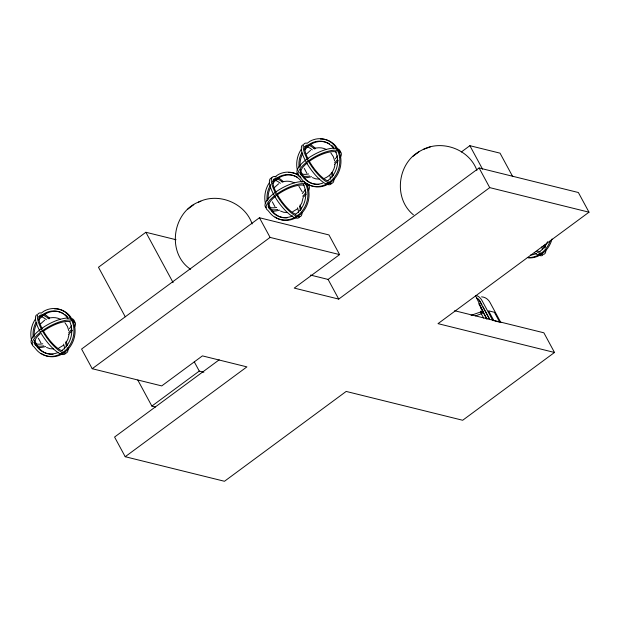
<?xml version="1.0" encoding="UTF-8"?>
<svg xmlns="http://www.w3.org/2000/svg" width="620" height="620" viewBox="0 0 620 620"><rect width="100%" height="100%" fill="white"/><g stroke="black" fill="none" stroke-linecap="round" stroke-linejoin="round"><path stroke-width="0.93" d="M69.076 334.351L67.882 339.295L66.015 342.651M303.033 197.966L301.832 202.911L299.964 206.266M334.963 164.525C334.397 170.632 330.321 175.956 324.655 178.258M475.54 315.844L481.926 313.581L482.91 311.155L475.463 295.523M40.749 323.694L44.663 320.176M200.857 201.237C172.639 210.064 165.78 252.728 190.611 269.32M306.637 153.869L310.543 150.35M274.707 187.31L278.613 183.791M476.904 170.353C469.131 148.847 440.882 138.919 421.174 150.505C397.466 161.983 392.817 198.245 413.447 214.846M187.814 209.134L193.789 204.662M412.897 156.372L416.841 153.419M63.286 345.371L58.776 348.076M297.236 208.987L292.725 211.699M416.803 153.427L418.864 151.9M176.041 239.723L145.878 232.267L98.472 267.259L125.24 316.766M125.209 456.715L224.479 481.275L346.177 391.437L462.675 420.259L554.505 352.47L438.007 323.648L589 212.187L489.722 187.627L338.729 299.088L294.244 288.091L339.597 254.603L328.964 234.941L259.447 217.744L81.577 349.052L92.21 368.714L161.727 385.911L202.415 355.88L246.899 366.877L125.209 456.715L114.576 437.046L219.209 359.801M92.21 368.714L270.08 237.406L339.597 254.603M461.319 152.001L469.867 145.692L500.03 153.156L512.732 176.646M137.803 380.076L151.869 406.085L199.276 371.093L203.848 372.225M310.488 275.071L328.096 279.426L479.089 167.958L578.367 192.518L589 212.187M275.203 176.731L278.14 174.631A24.195 21.305 -72.9 0 1 300.956 177.335M198.516 202.097C218.294 192.053 245.094 202.988 252.131 223.944M423.6 149.335L430.551 146.793M471.053 315.363L482.91 311.155M313.945 148.536C317.936 147.351 322.385 147.428 326.128 149.366M282.022 181.978C286.006 180.792 290.454 180.869 294.198 182.807M48.066 318.362C52.049 317.176 56.505 317.254 60.241 319.192M319.409 179.072L315.812 178.87L312.449 177.615M287.478 212.513L283.882 212.311L280.527 211.056M53.522 348.897L49.933 348.696L46.57 347.44M454.615 310.721L543.864 332.8L554.505 352.47M494.76 320.959L499.743 322.191L494.373 312.263L488.56 310.822L493.923 320.749M151.869 406.085L155.527 406.991M276.319 177.08L274.559 176.537A24.195 7.494 54.4 0 0 275.691 193.3A24.195 7.494 54.4 0 0 295.864 215.938L298.724 216.822A24.195 7.494 54.4 0 0 301.963 212.311M330.863 152.931L333.335 156.697L334.684 160.952M298.933 186.372L302.173 191.758M64.984 322.749L67.456 326.515L68.805 330.77M306.861 173.228L304.257 168.415M274.939 206.669L272.327 201.856M40.982 343.054L38.378 338.241M480.438 311.147L481.926 313.581M469.867 145.692L482.569 169.183M479.089 167.958L489.722 187.627M500.875 322.571L489.994 302.444A12.966 11.261 -76.1 0 0 481.593 296.825M492.815 320.571L481.934 300.444A12.966 11.261 -76.1 0 0 476.408 295.461M482.004 304.916L480.175 301.537A10.059 8.742 -76.1 0 0 476.811 298.096M482.918 306.606L489.312 318.44M489.467 319.215L479.872 301.46A10.059 8.742 -76.1 0 0 476.509 298.019M478.764 303.761L486.987 318.974M480.748 307.915L486.692 318.897M480.887 312.999L483.623 318.052M305.885 182.916L307.419 185.744A24.195 21.305 -72.9 0 1 300.56 214.381L295.678 217.876A24.195 21.305 -72.9 0 1 275.048 216.953M328.096 279.426L338.729 299.088M259.447 217.744L270.08 237.406M145.878 232.267L173.104 282.612M194.285 361.863L199.276 371.093M62.535 350.959A21.723 6.735 54.4 0 1 43.051 330.39M42.23 328.84A21.723 6.735 54.4 0 1 48.988 318.897M65.503 342.783A21.723 6.735 54.4 0 1 66.433 346.875M38.781 316.448A21.723 6.735 54.4 0 1 40.137 316.363M40.936 316.526A21.723 6.735 54.4 0 1 46.392 319.695M63.597 344.147A21.723 6.735 54.4 0 1 64.558 348.975M36.665 314.774A24.195 7.494 54.4 0 0 41.323 333.676A24.195 7.494 54.4 0 0 60.008 353.687L62.868 354.57A24.195 7.494 54.4 0 0 65.728 352.997M44.121 314.138A24.195 7.494 54.4 0 1 49.523 318.122M66.053 341.465A24.195 7.494 54.4 0 1 67.441 345.51M67.921 347.836A24.195 7.494 54.4 0 1 64.775 353.199L61.915 352.323A24.195 7.494 54.4 0 1 41.742 329.685A24.195 7.494 54.4 0 1 40.61 312.922L41.245 313.115L44.183 311.015A24.195 21.305 -72.9 0 1 69.541 316.595L72.346 321.78A24.195 21.305 -72.9 0 1 65.487 350.416L60.605 353.912A24.195 21.305 -72.9 0 1 35.247 348.332L33.837 346.658A24.195 8.672 -28.4 0 1 42.858 330.452A24.195 8.672 -28.4 0 1 70.928 320.114L73.788 320.997A24.195 8.672 -28.4 0 1 74.385 327.546M72.362 330.406A24.195 8.672 -28.4 0 1 68.549 334.226M45.64 346.503A24.195 8.672 -28.4 0 1 38.176 347.634M71.688 329.142A21.723 7.789 -28.4 0 1 68.766 332.599M43.842 345.821A21.723 7.789 -28.4 0 1 40.238 333.762M42.873 331.607A21.723 7.789 -28.4 0 1 70.153 321.679M74.377 322.33A24.195 8.672 -28.4 0 0 72.695 318.967L69.835 318.091A24.195 8.672 -28.4 0 0 41.765 328.422A24.195 8.672 -28.4 0 0 32.736 344.635M71.447 325.663A21.723 7.789 -28.4 0 1 69.432 328.654M42.749 343.79A21.723 7.789 -28.4 0 1 33.844 342.504M39.006 318.013A21.723 19.135 -72.9 0 1 68.029 318.541M69.773 321.602A21.723 19.135 -72.9 0 1 61.706 350.54M58.606 352.292A21.723 19.135 -72.9 0 1 34.332 341.659M33.248 337.241A21.723 19.135 -72.9 0 1 35.844 322.632M31.651 340.675A24.195 21.305 -72.9 0 1 35.309 319.23M54.514 308.853A24.195 21.305 -72.9 0 1 70.657 316.944L73.462 322.129A24.195 21.305 -72.9 0 1 66.611 350.757L61.721 354.253A24.195 21.305 -72.9 0 1 41.091 353.33M64.976 314.596A21.723 19.135 -72.9 0 1 67.518 316.867M53.08 354.299A21.723 19.135 -72.9 0 1 48.895 354.012M48.081 353.834A21.723 19.135 -72.9 0 1 34.914 340.272M34.255 336.66A21.723 19.135 -72.9 0 1 36.96 322.981M38.417 320.563A21.723 19.135 -72.9 0 1 63.573 313.666M295.841 214.365A21.723 6.735 54.4 0 1 277.008 194.006M276.187 192.464A21.723 6.735 54.4 0 1 282.255 181.947M299.452 206.398A21.723 6.735 54.4 0 1 300.382 210.49M273.366 179.955A21.723 6.735 54.4 0 1 280.341 183.311M297.546 207.77A21.723 6.735 54.4 0 1 298.514 212.59M271.878 177.917A24.195 7.494 54.4 0 0 274.257 195.533A24.195 7.494 54.4 0 0 293.958 217.302L296.817 218.186A24.195 7.494 54.4 0 0 299.685 216.613M278.07 177.754A24.195 7.494 54.4 0 1 283.472 181.738M300.003 205.081A24.195 7.494 54.4 0 1 301.397 209.126M308.737 190.371A24.195 8.672 -28.4 0 0 307.745 184.613L304.885 183.729A24.195 8.672 -28.4 0 0 276.807 194.068A24.195 8.672 -28.4 0 0 267.786 210.281L269.204 211.947A24.195 21.305 -72.9 0 0 294.562 217.527L299.445 214.032A24.195 21.305 -72.9 0 0 306.303 185.403L304.404 181.892L303.785 181.707A24.195 8.672 -28.4 0 0 276.536 191.464A24.195 8.672 -28.4 0 0 266.034 207.762M306.319 194.029A24.195 8.672 -28.4 0 1 303.188 197.245M279.589 210.126A24.195 8.672 -28.4 0 1 272.126 211.249M306.11 192.022A21.723 7.789 -28.4 0 1 302.715 196.222M277.791 209.436A21.723 7.789 -28.4 0 1 271.421 209.591M270.769 209.405A21.723 7.789 -28.4 0 1 275.458 196.3M276.83 195.222A21.723 7.789 -28.4 0 1 304.102 185.303M305.397 189.278A21.723 7.789 -28.4 0 1 302.258 193.541M276.698 207.413A21.723 7.789 -28.4 0 1 268.282 206.623M272.963 181.637A21.723 19.135 -72.9 0 1 301.979 182.164M303.343 184.419A21.723 19.135 -72.9 0 1 295.655 214.163M292.562 215.915A21.723 19.135 -72.9 0 1 267.995 204.422M267.197 200.857A21.723 19.135 -72.9 0 1 270.731 184.628M265.399 203.438A24.195 21.305 -72.9 0 1 269.266 182.846M288.463 172.476A24.195 21.305 -72.9 0 1 298.298 174.894M287.029 217.915A21.723 19.135 -72.9 0 1 282.844 217.628M282.03 217.457A21.723 19.135 -72.9 0 1 268.646 203.004M268.135 199.346A21.723 19.135 -72.9 0 1 270.49 187.434M272.909 183.419A21.723 19.135 -72.9 0 1 297.53 177.289M541.841 246.861A21.723 6.735 54.4 0 1 542.306 249.411M540.322 252.131A21.723 6.735 54.4 0 1 537.494 250.829M543.748 245.497A21.723 6.735 54.4 0 1 544.221 248.047M534.3 252.665A24.195 7.494 54.4 0 0 537.796 254.859L540.648 255.742A24.195 7.494 54.4 0 0 542.686 255.246M536.215 251.302A24.195 7.494 54.4 0 0 539.702 253.495L542.562 254.371A24.195 7.494 54.4 0 0 545.802 249.868M544.709 244.954A24.195 7.494 54.4 0 1 545.429 247.496M550.095 241.25A24.195 21.305 -72.9 0 1 543.275 251.588L538.393 255.083A24.195 21.305 -72.9 0 1 527.318 257.548M552.017 239.002A24.195 21.305 -72.9 0 1 544.391 251.929L539.509 255.424A24.195 21.305 -72.9 0 1 528.434 257.897M547.553 241.761A21.723 19.135 -72.9 0 1 539.493 251.72M536.393 253.472A21.723 19.135 -72.9 0 1 530.588 255.06M328.414 181.141A21.723 6.735 54.4 0 1 308.93 160.565M308.117 159.022A21.723 6.735 54.4 0 1 314.867 149.071M331.382 172.957A21.723 6.735 54.4 0 1 332.312 177.049M304.66 146.622A21.723 6.735 54.4 0 1 306.822 146.7M307.466 146.917A21.723 6.735 54.4 0 1 312.271 149.869M329.933 175.871A21.723 6.735 54.4 0 1 330.437 179.149M302.545 144.956A24.195 7.494 54.4 0 0 307.21 163.85A24.195 7.494 54.4 0 0 325.887 183.861L328.747 184.744A24.195 7.494 54.4 0 0 331.615 183.171M310 144.313A24.195 7.494 54.4 0 1 315.402 148.296M332.25 172.438A24.195 7.494 54.4 0 1 333.328 175.685M333.893 178.87A24.195 7.494 54.4 0 1 330.654 183.381L327.794 182.497A24.195 7.494 54.4 0 1 307.621 159.859A24.195 7.494 54.4 0 1 306.489 143.096L307.132 143.29L310.07 141.19A24.195 21.305 -72.9 0 1 335.42 146.769L338.226 151.962A24.195 21.305 -72.9 0 1 331.375 180.591L326.484 184.086A24.195 21.305 -72.9 0 1 301.134 178.506L299.716 176.84A24.195 8.672 -28.4 0 1 308.737 160.626A24.195 8.672 -28.4 0 1 336.815 150.288L339.675 151.172A24.195 8.672 -28.4 0 1 340.264 157.72M338.241 160.588A24.195 8.672 -28.4 0 1 334.436 164.409M311.519 176.684A24.195 8.672 -28.4 0 1 304.056 177.808M337.575 159.325A21.723 7.789 -28.4 0 1 334.645 162.781M309.721 175.995A21.723 7.789 -28.4 0 1 307.388 162.858M308.76 161.781A21.723 7.789 -28.4 0 1 336.691 152.047M340.264 152.505A24.195 8.672 -28.4 0 0 338.574 149.149L335.714 148.265A24.195 8.672 -28.4 0 0 307.644 158.604A24.195 8.672 -28.4 0 0 298.615 174.809M337.327 155.837A21.723 7.789 -28.4 0 1 335.319 158.836M308.628 173.972A21.723 7.789 -28.4 0 1 299.724 172.678M304.893 148.188A21.723 19.135 -72.9 0 1 333.909 148.722M335.653 151.776A21.723 19.135 -72.9 0 1 327.585 180.722M322.873 183.125A21.723 19.135 -72.9 0 1 301.708 175.073M301.289 174.298A21.723 19.135 -72.9 0 1 300.219 171.841M299.127 167.416A21.723 19.135 -72.9 0 1 301.723 152.807M297.321 169.996A24.195 21.305 -72.9 0 1 301.188 149.405M320.393 139.035A24.195 21.305 -72.9 0 1 336.544 147.118L339.349 152.303A24.195 21.305 -72.9 0 1 332.49 180.939L327.608 184.434A24.195 21.305 -72.9 0 1 306.978 183.512M331.529 145.289A21.723 19.135 -72.9 0 1 333.397 147.041M318.959 184.473A21.723 19.135 -72.9 0 1 313.96 184.016M313.162 183.799A21.723 19.135 -72.9 0 1 300.576 169.562M300.134 166.834A21.723 19.135 -72.9 0 1 302.839 153.156M304.839 149.978A21.723 19.135 -72.9 0 1 329.453 143.848"/></g></svg>
